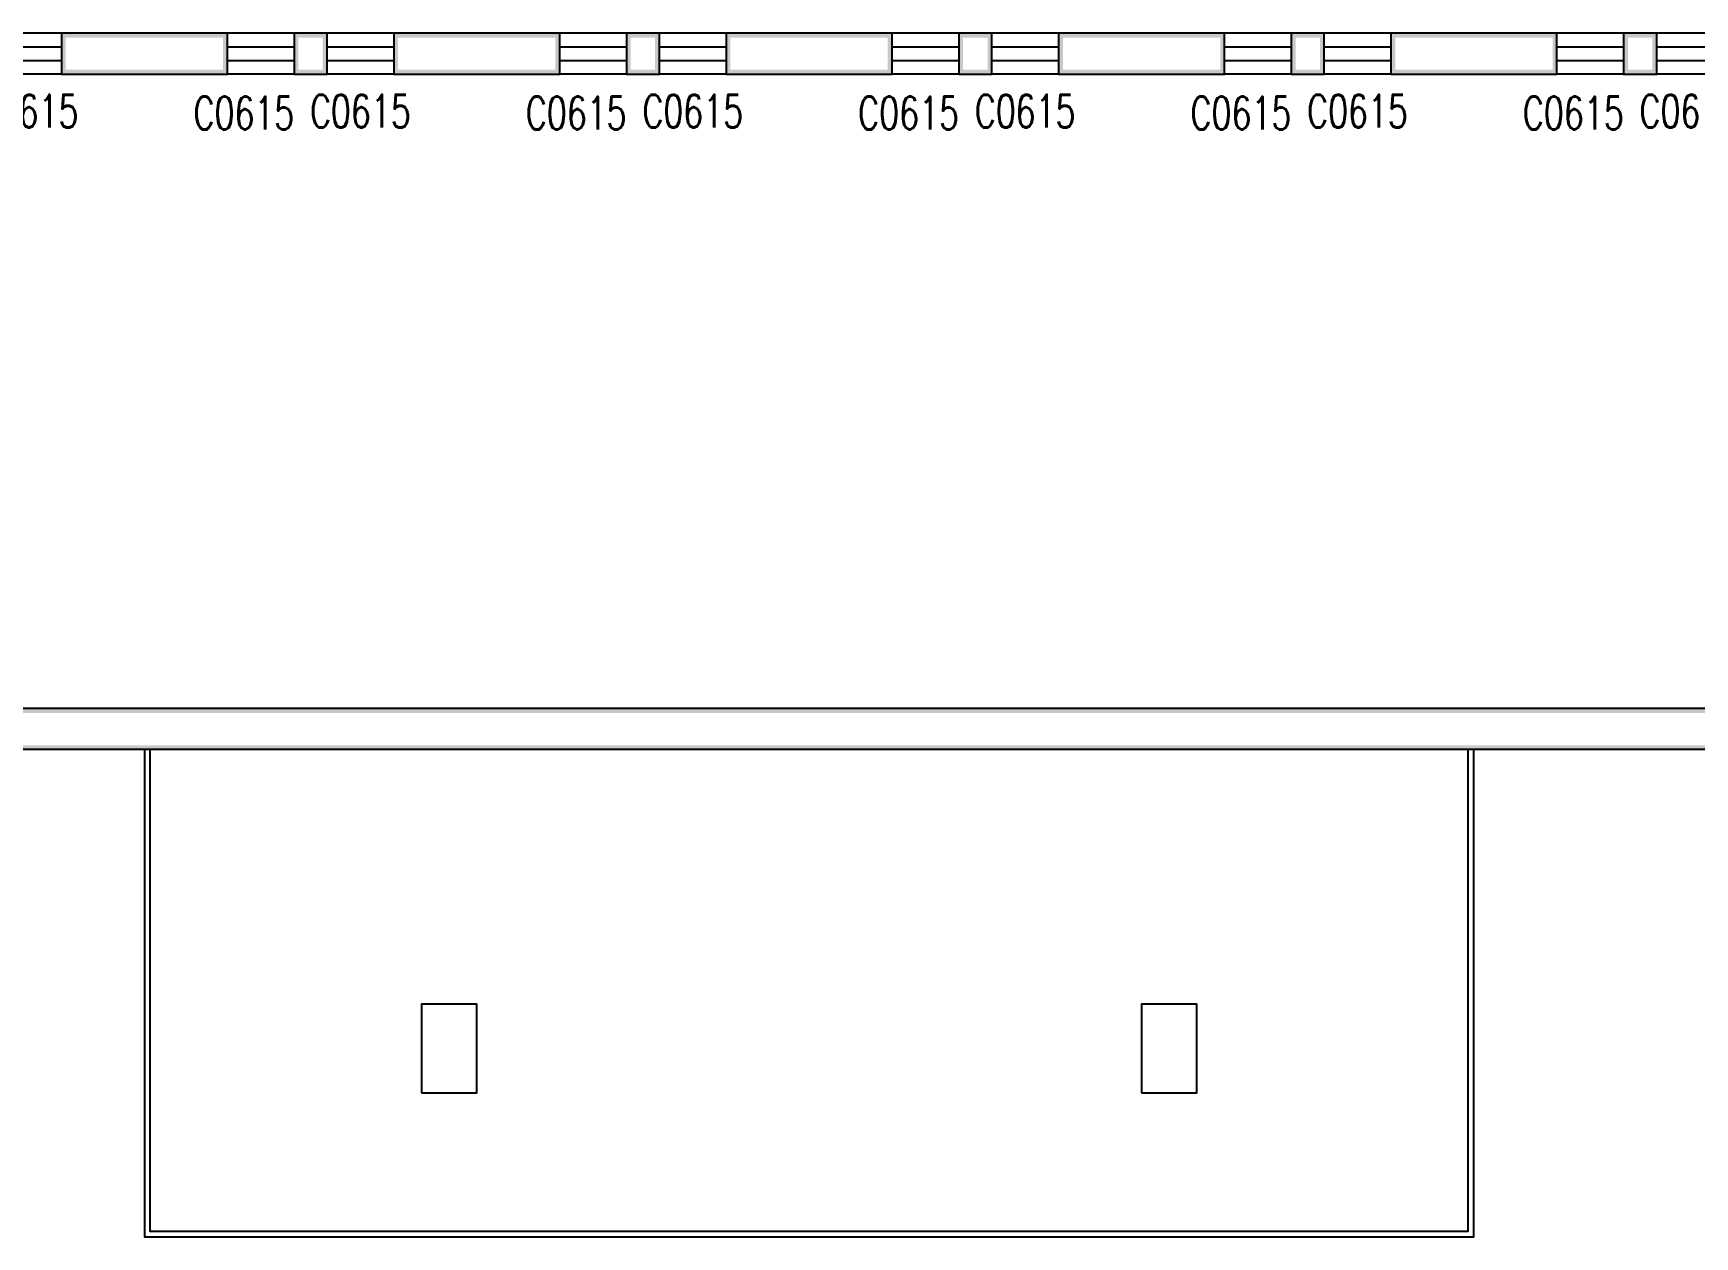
# Model space of a CAD drawing. Header units: millimetres. Extents: x -150677 to 588340, y -254013 to 149700.
# Drawn here: x 178557 to 193555, y -245605 to -234735 of the extents above; entities that cross this region are included whole.
import ezdxf

# ---------------------------------------------------------------- set-up
doc = ezdxf.new("R2010")
doc.units = ezdxf.units.MM
doc.header["$LTSCALE"] = 10
doc.header["$MEASUREMENT"] = 0
for name, color, linetype in [('PUB_DIM', 3, 'Continuous'), ('PUB_WALL', 9, 'Continuous'), ('WALL', 9, 'Continuous'), ('WINDOW', 4, 'Continuous'), ('WINDOW_TEXT', 7, 'Continuous')]:
    doc.layers.add(name, color=color, linetype=linetype)
doc.styles.add('_TCH_WINDOW', font='SIMPLEX', dxfattribs={"bigfont": 'GBCBIG'})

# ---------------------------------------------------------------- blocks, each defined once
blk = doc.blocks.new('$WINLIB2D$00000001')
at = {"color": 0}
for points in [[(-0.5, 0.5), (-0.5, -0.5)], [(-0.5, 0.5), (0.5, 0.5)], [(0.5, -0.5), (0.5, 0.5)], [(0.5, 0.167), (-0.5, 0.167)], [(0.5, -0.167), (-0.5, -0.167)], [(-0.5, -0.5), (0.5, -0.5)]]:
    blk.add_lwpolyline(points, dxfattribs=at)

msp = doc.modelspace()

# ---------------------------------------------------------------- hatches: boundary and pattern name
at = {"layer": 'PUB_WALL'}
for points in [[(180310.7, -234735.2), (178810.7, -234735.2), (178850.7, -234775.2), (180270.7, -234775.2)], [(178810.7, -234735.2), (178810.7, -235105.2), (178850.7, -235065.2), (178850.7, -234775.2)], [(180310.7, -235105.2), (180310.7, -234735.2), (180270.7, -234775.2), (180270.7, -235065.2)], [(181210.7, -234735.2), (180910.7, -234735.2), (180950.7, -234775.2), (181170.7, -234775.2)], [(180910.7, -234735.2), (180910.7, -235105.2), (180950.7, -235065.2), (180950.7, -234775.2)], [(181210.7, -235105.2), (181210.7, -234735.2), (181170.7, -234775.2), (181170.7, -235065.2)], [(183310.7, -234735.2), (181810.7, -234735.2), (181850.7, -234775.2), (183270.7, -234775.2)], [(181810.7, -234735.2), (181810.7, -235105.2), (181850.7, -235065.2), (181850.7, -234775.2)], [(183310.7, -235105.2), (183310.7, -234735.2), (183270.7, -234775.2), (183270.7, -235065.2)], [(184210.7, -234735.2), (183910.7, -234735.2), (183950.7, -234775.2), (184170.7, -234775.2)], [(183910.7, -234735.2), (183910.7, -235105.2), (183950.7, -235065.2), (183950.7, -234775.2)], [(184210.7, -235105.2), (184210.7, -234735.2), (184170.7, -234775.2), (184170.7, -235065.2)], [(186310.7, -234735.2), (184810.7, -234735.2), (184850.7, -234775.2), (186270.7, -234775.2)], [(184810.7, -234735.2), (184810.7, -235105.2), (184850.7, -235065.2), (184850.7, -234775.2)], [(186310.7, -235105.2), (186310.7, -234735.2), (186270.7, -234775.2), (186270.7, -235065.2)], [(187210.7, -234735.2), (186910.7, -234735.2), (186950.7, -234775.2), (187170.7, -234775.2)], [(186910.7, -234735.2), (186910.7, -235105.2), (186950.7, -235065.2), (186950.7, -234775.2)], [(187210.7, -235105.2), (187210.7, -234735.2), (187170.7, -234775.2), (187170.7, -235065.2)], [(189310.7, -234735.2), (187810.7, -234735.2), (187850.7, -234775.2), (189270.7, -234775.2)], [(187810.7, -234735.2), (187810.7, -235105.2), (187850.7, -235065.2), (187850.7, -234775.2)], [(189310.7, -235105.2), (189310.7, -234735.2), (189270.7, -234775.2), (189270.7, -235065.2)], [(190210.7, -234735.2), (189910.7, -234735.2), (189950.7, -234775.2), (190170.7, -234775.2)], [(189910.7, -234735.2), (189910.7, -235105.2), (189950.7, -235065.2), (189950.7, -234775.2)], [(190210.7, -235105.2), (190210.7, -234735.2), (190170.7, -234775.2), (190170.7, -235065.2)], [(192310.7, -234735.2), (190810.7, -234735.2), (190850.7, -234775.2), (192270.7, -234775.2)], [(190810.7, -234735.2), (190810.7, -235105.2), (190850.7, -235065.2), (190850.7, -234775.2)], [(192310.7, -235105.2), (192310.7, -234735.2), (192270.7, -234775.2), (192270.7, -235065.2)], [(193210.7, -234735.2), (192910.7, -234735.2), (192950.7, -234775.2), (193170.7, -234775.2)], [(192910.7, -234735.2), (192910.7, -235105.2), (192950.7, -235065.2), (192950.7, -234775.2)], [(193210.7, -235105.2), (193210.7, -234735.2), (193170.7, -234775.2), (193170.7, -235065.2)], [(178810.7, -235105.2), (180310.7, -235105.2), (180270.7, -235065.2), (178850.7, -235065.2)], [(180910.7, -235105.2), (181210.7, -235105.2), (181170.7, -235065.2), (180950.7, -235065.2)], [(181810.7, -235105.2), (183310.7, -235105.2), (183270.7, -235065.2), (181850.7, -235065.2)], [(183910.7, -235105.2), (184210.7, -235105.2), (184170.7, -235065.2), (183950.7, -235065.2)], [(184810.7, -235105.2), (186310.7, -235105.2), (186270.7, -235065.2), (184850.7, -235065.2)], [(186910.7, -235105.2), (187210.7, -235105.2), (187170.7, -235065.2), (186950.7, -235065.2)], [(187810.7, -235105.2), (189310.7, -235105.2), (189270.7, -235065.2), (187850.7, -235065.2)], [(189910.7, -235105.2), (190210.7, -235105.2), (190170.7, -235065.2), (189950.7, -235065.2)], [(190810.7, -235105.2), (192310.7, -235105.2), (192270.7, -235065.2), (190850.7, -235065.2)], [(192910.7, -235105.2), (193210.7, -235105.2), (193170.7, -235065.2), (192950.7, -235065.2)], [(203560.7, -240835.2), (166100.7, -240835.2), (166100.7, -240875.2), (203560.7, -240875.2)], [(203560.7, -241205.2), (166100.7, -241205.2), (166100.7, -241165.2), (203560.7, -241165.2)]]:
    msp.add_hatch(color=256, dxfattribs=at).paths.add_polyline_path(points)

# ---------------------------------------------------------------- linework, layer by layer
for points in [[(182060.7, -244304.3), (182560.7, -244304.3), (182560.7, -243504.3), (182060.7, -243504.3), (182060.7, -244304.3)], [(188560.7, -244304.3), (189060.7, -244304.3), (189060.7, -243504.3), (188560.7, -243504.3), (188560.7, -244304.3)]]:
    msp.add_lwpolyline(points, close=True)
at = {"layer": 'PUB_DIM', "color": 0}
for points in [[(179560.7, -241205.2), (179560.7, -245605.2), (191560.7, -245605.2), (191560.7, -241205.2)], [(179610.7, -241205.2), (179610.7, -245555.2), (191510.7, -245555.2), (191510.7, -241205.2)]]:
    msp.add_lwpolyline(points, dxfattribs=at)
at = {"layer": 'WALL'}
for p, q in [((180310.7, -234735.2), (178810.7, -234735.2)), ((178810.7, -234735.2), (178810.7, -235105.2)), ((180310.7, -235105.2), (180310.7, -234735.2)), ((181210.7, -234735.2), (180910.7, -234735.2)), ((180910.7, -234735.2), (180910.7, -235105.2)), ((181210.7, -235105.2), (181210.7, -234735.2)), ((183310.7, -234735.2), (181810.7, -234735.2)), ((181810.7, -234735.2), (181810.7, -235105.2)), ((183310.7, -235105.2), (183310.7, -234735.2)), ((184210.7, -234735.2), (183910.7, -234735.2)), ((183910.7, -234735.2), (183910.7, -235105.2)), ((184210.7, -235105.2), (184210.7, -234735.2)), ((186310.7, -234735.2), (184810.7, -234735.2)), ((184810.7, -234735.2), (184810.7, -235105.2)), ((186310.7, -235105.2), (186310.7, -234735.2)), ((187210.7, -234735.2), (186910.7, -234735.2)), ((186910.7, -234735.2), (186910.7, -235105.2)), ((187210.7, -235105.2), (187210.7, -234735.2)), ((189310.7, -234735.2), (187810.7, -234735.2)), ((187810.7, -234735.2), (187810.7, -235105.2)), ((189310.7, -235105.2), (189310.7, -234735.2)), ((190210.7, -234735.2), (189910.7, -234735.2)), ((189910.7, -234735.2), (189910.7, -235105.2)), ((190210.7, -235105.2), (190210.7, -234735.2)), ((192310.7, -234735.2), (190810.7, -234735.2)), ((190810.7, -234735.2), (190810.7, -235105.2)), ((192310.7, -235105.2), (192310.7, -234735.2)), ((193210.7, -234735.2), (192910.7, -234735.2)), ((192910.7, -234735.2), (192910.7, -235105.2)), ((193210.7, -235105.2), (193210.7, -234735.2)), ((178810.7, -235105.2), (180310.7, -235105.2)), ((180910.7, -235105.2), (181210.7, -235105.2)), ((181810.7, -235105.2), (183310.7, -235105.2)), ((183910.7, -235105.2), (184210.7, -235105.2)), ((184810.7, -235105.2), (186310.7, -235105.2)), ((186910.7, -235105.2), (187210.7, -235105.2)), ((187810.7, -235105.2), (189310.7, -235105.2)), ((189910.7, -235105.2), (190210.7, -235105.2)), ((190810.7, -235105.2), (192310.7, -235105.2)), ((192910.7, -235105.2), (193210.7, -235105.2)), ((203560.7, -240835.2), (166100.7, -240835.2)), ((203560.7, -241205.2), (166100.7, -241205.2))]:
    msp.add_line(p, q, dxfattribs=at)

# ---------------------------------------------------------------- block references
at = {"layer": 'WINDOW'}
ref = msp.add_blockref('$WINLIB2D$00000001', (178510.7, -234920.2), dxfattribs=dict(at, xscale=-600, yscale=370, zscale=-600))
ref.add_attrib('A', 'C0615', (178055.7, -235588), dxfattribs={"layer": 'WINDOW_TEXT', "height": 297.5, "style": '_TCH_WINDOW', "width": 0.705882})
ref = msp.add_blockref('$WINLIB2D$00000001', (180610.7, -234920.2), dxfattribs=dict(at, xscale=-600, yscale=370, zscale=-600))
ref.add_attrib('A', 'C0615', (180003.9, -235605.2), dxfattribs={"layer": 'WINDOW_TEXT', "height": 297.5, "style": '_TCH_WINDOW', "width": 0.705882})
ref = msp.add_blockref('$WINLIB2D$00000001', (181510.7, -234920.2), dxfattribs=dict(at, xscale=-600, yscale=370, zscale=-600))
ref.add_attrib('A', 'C0615', (181055.7, -235588), dxfattribs={"layer": 'WINDOW_TEXT', "height": 297.5, "style": '_TCH_WINDOW', "width": 0.705882})
ref = msp.add_blockref('$WINLIB2D$00000001', (183610.7, -234920.2), dxfattribs=dict(at, xscale=-600, yscale=370, zscale=-600))
ref.add_attrib('A', 'C0615', (183003.9, -235605.2), dxfattribs={"layer": 'WINDOW_TEXT', "height": 297.5, "style": '_TCH_WINDOW', "width": 0.705882})
ref = msp.add_blockref('$WINLIB2D$00000001', (184510.7, -234920.2), dxfattribs=dict(at, xscale=-600, yscale=370, zscale=-600))
ref.add_attrib('A', 'C0615', (184055.7, -235588), dxfattribs={"layer": 'WINDOW_TEXT', "height": 297.5, "style": '_TCH_WINDOW', "width": 0.705882})
ref = msp.add_blockref('$WINLIB2D$00000001', (186610.7, -234920.2), dxfattribs=dict(at, xscale=-600, yscale=370, zscale=-600))
ref.add_attrib('A', 'C0615', (186003.9, -235605.2), dxfattribs={"layer": 'WINDOW_TEXT', "height": 297.5, "style": '_TCH_WINDOW', "width": 0.705882})
ref = msp.add_blockref('$WINLIB2D$00000001', (187510.7, -234920.2), dxfattribs=dict(at, xscale=-600, yscale=370, zscale=-600))
ref.add_attrib('A', 'C0615', (187055.7, -235588), dxfattribs={"layer": 'WINDOW_TEXT', "height": 297.5, "style": '_TCH_WINDOW', "width": 0.705882})
ref = msp.add_blockref('$WINLIB2D$00000001', (189610.7, -234920.2), dxfattribs=dict(at, xscale=-600, yscale=370, zscale=-600))
ref.add_attrib('A', 'C0615', (189003.9, -235605.2), dxfattribs={"layer": 'WINDOW_TEXT', "height": 297.5, "style": '_TCH_WINDOW', "width": 0.705882})
ref = msp.add_blockref('$WINLIB2D$00000001', (190510.7, -234920.2), dxfattribs=dict(at, xscale=-600, yscale=370, zscale=-600))
ref.add_attrib('A', 'C0615', (190055.7, -235588), dxfattribs={"layer": 'WINDOW_TEXT', "height": 297.5, "style": '_TCH_WINDOW', "width": 0.705882})
ref = msp.add_blockref('$WINLIB2D$00000001', (192610.7, -234920.2), dxfattribs=dict(at, xscale=-600, yscale=370, zscale=-600))
ref.add_attrib('A', 'C0615', (192003.9, -235605.2), dxfattribs={"layer": 'WINDOW_TEXT', "height": 297.5, "style": '_TCH_WINDOW', "width": 0.705882})
ref = msp.add_blockref('$WINLIB2D$00000001', (193510.7, -234920.2), dxfattribs=dict(at, xscale=-600, yscale=370, zscale=-600))
ref.add_attrib('A', 'C0615', (193055.7, -235588), dxfattribs={"layer": 'WINDOW_TEXT', "height": 297.5, "style": '_TCH_WINDOW', "width": 0.705882})

doc.saveas('drawing.dxf')
